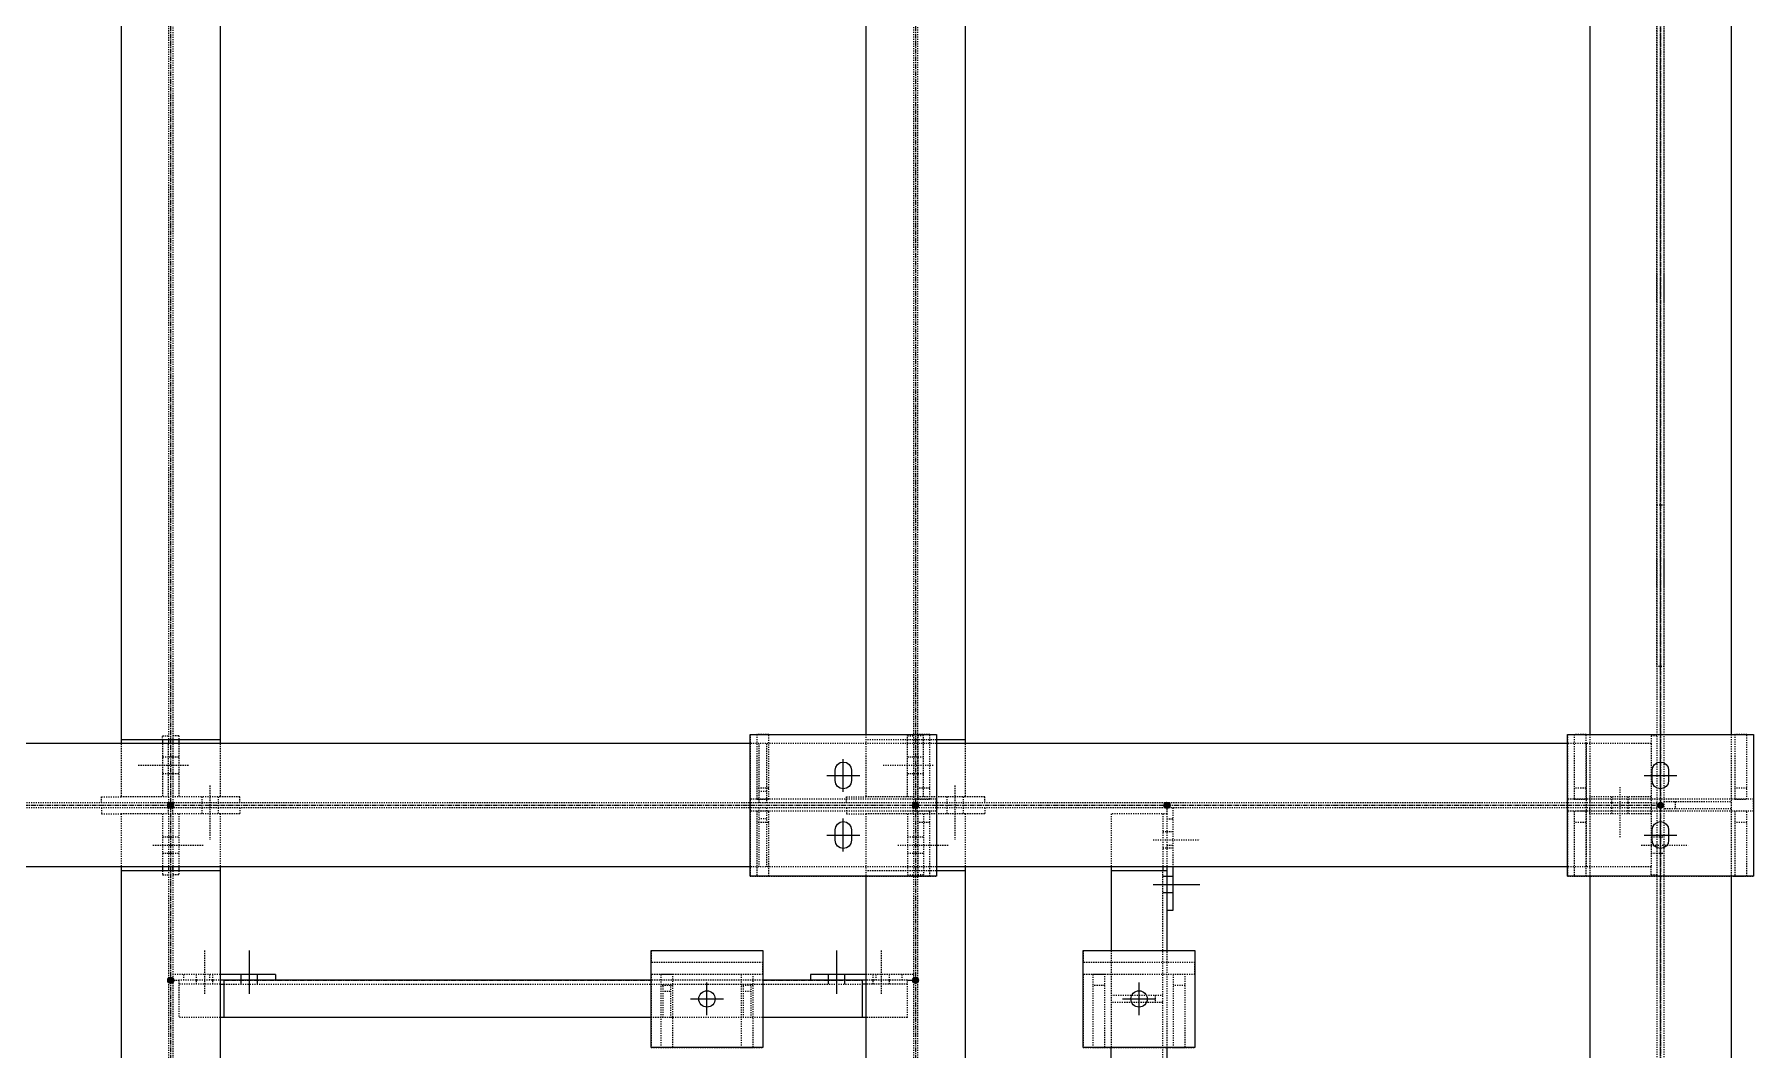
# Model space of a CAD drawing. Header units: millimetres. Extents: x 2102 to 20742, y 12631 to 26594.
# Drawn here: x 17949 to 20257, y 16403 to 17766 of the extents above; entities that cross this region are included whole.
import ezdxf

# ---------------------------------------------------------------- set-up
doc = ezdxf.new("R2010")
doc.units = ezdxf.units.MM
for name, pattern in [('CENTER', [12.7, 7.9375, -1.5875, 1.5875, -1.5875]), ('DXK_LINE_DOT2', [3.9198, 1.9599, -1.9599]), ('DXK_LINE_DOT5', [7.8785, 2.979, -0.9799, 0.9799, -0.9799, 0.9799, -0.9799])]:
    doc.linetypes.add(name, pattern=pattern)
for name, color, linetype in [('1', 7, 'Continuous'), ('2', 7, 'Continuous'), ('4', 7, 'Continuous')]:
    doc.layers.add(name, color=color, linetype=linetype)

# ---------------------------------------------------------------- blocks, each defined once
blk = doc.blocks.new('GridLine-116860372-116904 - 114867')
at = {"layer": '2', "color": 7, "linetype": 'DXK_LINE_DOT5'}
blk.add_line((23950.6, 12454.5), (23950.6, 27661.7), dxfattribs=at)
blk = doc.blocks.new('Part-116860372-115328 - 114867')
at = {"layer": '1', "color": 6, "linetype": 'DXK_LINE_DOT2'}
for p, q in [((21464.1, 15700), (21454.1, 15700)), ((21464.1, 15700), (21464.1, 15693.1)), ((21454.1, 15693.1), (21454.1, 15686.9)), ((21464.1, 15686.9), (21464.1, 15597.5)), ((21454.1, 15597.5), (21454.1, 15587.5)), ((21566.6, 15597.5), (21533.8, 15597.5)), ((21566.6, 15587.5), (21566.6, 15597.5))]:
    blk.add_line(p, q, dxfattribs=at)
at = {"layer": '2', "color": 2, "linetype": 'Continuous'}
blk.add_line((21464.1, 15693.1), (21464.1, 15686.9), dxfattribs=at)
blk = doc.blocks.new('Part-116860372-115332 - 114867')
at = {"layer": '1', "color": 6, "linetype": 'DXK_LINE_DOT2'}
for p, q in [((22714.1, 15700), (22704.1, 15700)), ((22714.1, 15597.5), (22714.1, 15700)), ((22704.1, 15597.5), (22704.1, 15587.5)), ((22816.6, 15597.5), (22783.8, 15597.5)), ((22816.6, 15587.5), (22816.6, 15597.5))]:
    blk.add_line(p, q, dxfattribs=at)
blk = doc.blocks.new('Part-116860372-114997 - 114867')
at = {"layer": '4', "linetype": 'Continuous'}
blk.add_hatch(color=4, dxfattribs=at).paths.add_polyline_path([(23950.6, 15578.3, -1), (23950.6, 15588.3, -1)])
at = {"layer": '1', "color": 6, "linetype": 'DXK_LINE_DOT2'}
for p, q in [((22735.5, 15686.9), (22423, 15686.9)), ((23934.7, 15686.9), (23794.3, 15686.9)), ((23825.6, 15686.9), (23825.6, 15479.8)), ((23934.7, 15686.9), (23934.7, 15479.8)), ((23934.7, 15587.5), (20363.1, 15587.5)), ((23934.7, 15579.1), (20363.1, 15579.1)), ((22735.5, 15479.8), (22423, 15479.8)), ((23934.7, 15479.8), (23794.3, 15479.8))]:
    blk.add_line(p, q, dxfattribs=at)
at = {"layer": '2', "color": 2, "linetype": 'Continuous'}
for p, q in [((22423, 15686.9), (20860.5, 15686.9)), ((23794.3, 15686.9), (22735.5, 15686.9)), ((22423, 15479.8), (20860.5, 15479.8)), ((23794.3, 15479.8), (22735.5, 15479.8))]:
    blk.add_line(p, q, dxfattribs=at)
at = {"layer": '4', "color": 4, "linetype": 'CENTER'}
blk.add_line((20200.6, 15583.3), (23950.6, 15583.3), dxfattribs=at)
at = {"layer": '4', "color": 4, "linetype": 'Continuous'}
blk.add_circle((23950.6, 15583.3), 5, dxfattribs=at)
blk = doc.blocks.new('Part-116860372-114998 - 114867')
at = {"layer": '4', "linetype": 'Continuous'}
for points in [[(21450.6, 15578.3, -1), (21450.6, 15588.3, -1)], [(21450.6, 12565.8, -1), (21450.6, 12575.8, -1)]]:
    blk.add_hatch(color=4, dxfattribs=at).paths.add_polyline_path(points)
at = {"layer": '1', "color": 6, "linetype": 'DXK_LINE_DOT2'}
for p, q in [((21367.3, 15569.1), (21367.3, 15479.8)), ((21533.8, 15569.1), (21367.3, 15569.1)), ((21447, 15569.1), (21447, 13666)), ((21454.1, 15569.1), (21454.1, 15479.8)), ((21533.8, 15569.1), (21533.8, 15479.8)), ((21454.1, 15473.5), (21454.1, 12668.6)), ((21447, 13666), (21447, 12668.6)), ((21367.3, 12662.3), (21367.3, 12584.8)), ((21447, 12584.8), (21447, 12662.3)), ((21454.1, 12662.3), (21454.1, 12584.8)), ((21533.8, 12662.3), (21533.8, 12584.8)), ((21533.8, 12584.8), (21367.3, 12584.8))]:
    blk.add_line(p, q, dxfattribs=at)
at = {"layer": '2', "color": 2, "linetype": 'Continuous'}
for p, q in [((21367.3, 15479.8), (21367.3, 12662.3)), ((21533.8, 15473.5), (21367.3, 15473.5)), ((21447, 15479.8), (21447, 15473.5)), ((21454.1, 15479.8), (21454.1, 15473.5)), ((21533.8, 15479.8), (21533.8, 12662.3)), ((21533.8, 12668.6), (21367.3, 12668.6)), ((21447, 12668.6), (21447, 12662.3)), ((21454.1, 12668.6), (21454.1, 12662.3))]:
    blk.add_line(p, q, dxfattribs=at)
at = {"layer": '4', "color": 4, "linetype": 'CENTER'}
blk.add_line((21450.6, 15583.3), (21450.6, 12570.8), dxfattribs=at)
at = {"layer": '4', "color": 4, "linetype": 'Continuous'}
for centre in [(21450.6, 15583.3), (21450.6, 12570.8)]:
    blk.add_circle(centre, 5, dxfattribs=at)
blk = doc.blocks.new('Part-116860372-114999 - 114867')
at = {"layer": '4', "linetype": 'Continuous'}
for points in [[(22700.6, 15578.3, -1), (22700.6, 15588.3, -1)], [(22700.6, 12565.8, -1), (22700.6, 12575.8, -1)]]:
    blk.add_hatch(color=4, dxfattribs=at).paths.add_polyline_path(points)
at = {"layer": '1', "color": 6, "linetype": 'DXK_LINE_DOT2'}
for p, q in [((22617.3, 15569.1), (22617.3, 15464.6)), ((22783.8, 15569.1), (22617.3, 15569.1)), ((22697, 15569.1), (22697, 12668.6)), ((22704.1, 15569.1), (22704.1, 12668.6)), ((22783.8, 15569.1), (22783.8, 15479.8)), ((22735.6, 15473.5), (22617.3, 15473.5)), ((22617.3, 12662.3), (22617.3, 12584.8)), ((22697, 12584.8), (22697, 12662.3)), ((22704.1, 12662.3), (22704.1, 12584.8)), ((22783.8, 12662.3), (22783.8, 12584.8)), ((22783.8, 12584.8), (22617.3, 12584.8))]:
    blk.add_line(p, q, dxfattribs=at)
at = {"layer": '2', "color": 2, "linetype": 'Continuous'}
for p, q in [((22617.3, 15464.6), (22617.3, 12662.3)), ((22783.8, 15473.5), (22735.6, 15473.5)), ((22783.8, 15479.8), (22783.8, 12662.3)), ((22783.8, 12668.6), (22617.3, 12668.6)), ((22697, 12668.6), (22697, 12662.3)), ((22704.1, 12668.6), (22704.1, 12662.3))]:
    blk.add_line(p, q, dxfattribs=at)
at = {"layer": '4', "color": 4, "linetype": 'CENTER'}
blk.add_line((22700.6, 15583.3), (22700.6, 12570.8), dxfattribs=at)
at = {"layer": '4', "color": 4, "linetype": 'Continuous'}
for centre in [(22700.6, 15583.3), (22700.6, 12570.8)]:
    blk.add_circle(centre, 5, dxfattribs=at)
blk = doc.blocks.new('Part-116860372-115002 - 114867')
at = {"layer": '4', "linetype": 'Continuous'}
for points in [[(22700.6, 18803.3, -1), (22700.6, 18813.3, -1)], [(22700.6, 15578.3, -1), (22700.6, 15588.3, -1)]]:
    blk.add_hatch(color=4, dxfattribs=at).paths.add_polyline_path(points)
at = {"layer": '1', "color": 6, "linetype": 'DXK_LINE_DOT2'}
for p, q in [((22783.8, 18794.1), (22617.3, 18794.1)), ((22617.3, 18794.1), (22617.3, 18689.6)), ((22697, 18794.1), (22697, 15597.5)), ((22704.1, 18794.1), (22704.1, 15597.5)), ((22783.8, 18794.1), (22783.8, 18704.8)), ((22735.6, 18698.5), (22617.3, 18698.5)), ((22617.3, 15702.1), (22617.3, 15597.5)), ((22735.5, 15693.1), (22617.3, 15693.1)), ((22783.8, 15686.9), (22783.8, 15597.5)), ((22783.8, 15597.5), (22617.3, 15597.5))]:
    blk.add_line(p, q, dxfattribs=at)
at = {"layer": '2', "color": 2, "linetype": 'Continuous'}
for p, q in [((22783.8, 18698.5), (22735.6, 18698.5)), ((22783.8, 18704.8), (22783.8, 15686.9)), ((22617.3, 18689.6), (22617.3, 15702.1)), ((22783.8, 15693.1), (22735.5, 15693.1))]:
    blk.add_line(p, q, dxfattribs=at)
at = {"layer": '4', "color": 4, "linetype": 'CENTER'}
blk.add_line((22700.6, 18808.3), (22700.6, 15583.3), dxfattribs=at)
at = {"layer": '4', "color": 4, "linetype": 'Continuous'}
for centre in [(22700.6, 18808.3), (22700.6, 15583.3)]:
    blk.add_circle(centre, 5, dxfattribs=at)
blk = doc.blocks.new('Bolt-116860372-115334 - 114867')
at = {"layer": '1', "color": 1, "linetype": 'DXK_LINE_DOT2'}
for p, q in [((21516.6, 15616.3), (21516.6, 15525.1)), ((21502.9, 15597.5), (21502.9, 15587.5)), ((21502.9, 15587.5), (21502.9, 15579.1)), ((21502.9, 15579.1), (21502.9, 15569.1)), ((21530.4, 15597.5), (21530.4, 15587.5)), ((21530.4, 15587.5), (21530.4, 15579.1)), ((21530.4, 15579.1), (21530.4, 15569.1))]:
    blk.add_line(p, q, dxfattribs=at)
blk = doc.blocks.new('Part-116860372-115003 - 114867')
at = {"layer": '4', "linetype": 'Continuous'}
for points in [[(21450.6, 18803.3, -1), (21450.6, 18813.3, -1)], [(21450.6, 15578.3, -1), (21450.6, 15588.3, -1)]]:
    blk.add_hatch(color=4, dxfattribs=at).paths.add_polyline_path(points)
at = {"layer": '1', "color": 6, "linetype": 'DXK_LINE_DOT2'}
for p, q in [((21533.8, 18794.1), (21367.3, 18794.1)), ((21367.3, 18794.1), (21367.3, 18704.8)), ((21447, 18794.1), (21447, 18704.8)), ((21454.1, 18794.1), (21454.1, 18691.6)), ((21533.8, 18794.1), (21533.8, 18704.8)), ((21447, 18698.5), (21447, 15693.1)), ((21454.1, 18691.6), (21454.1, 15693.1)), ((21367.3, 15686.9), (21367.3, 15597.5)), ((21447, 15597.5), (21447, 15686.9)), ((21454.1, 15686.9), (21454.1, 15597.5)), ((21533.8, 15686.9), (21533.8, 15597.5)), ((21533.8, 15597.5), (21367.3, 15597.5))]:
    blk.add_line(p, q, dxfattribs=at)
at = {"layer": '2', "color": 2, "linetype": 'Continuous'}
for p, q in [((21367.3, 18704.8), (21367.3, 15686.9)), ((21533.8, 18698.5), (21367.3, 18698.5)), ((21447, 18704.8), (21447, 18698.5)), ((21454.1, 18704.8), (21454.1, 18698.5)), ((21533.8, 18704.8), (21533.8, 15686.9)), ((21533.8, 15693.1), (21367.3, 15693.1)), ((21447, 15693.1), (21447, 15686.9)), ((21454.1, 15693.1), (21454.1, 15686.9))]:
    blk.add_line(p, q, dxfattribs=at)
at = {"layer": '4', "color": 4, "linetype": 'CENTER'}
blk.add_line((21450.6, 18808.3), (21450.6, 15583.3), dxfattribs=at)
at = {"layer": '4', "color": 4, "linetype": 'Continuous'}
for centre in [(21450.6, 18808.3), (21450.6, 15583.3)]:
    blk.add_circle(centre, 5, dxfattribs=at)
blk = doc.blocks.new('Part-116860372-115005 - 114867')
at = {"layer": '1', "color": 6, "linetype": 'DXK_LINE_DOT2'}
for p, q in [((23944.7, 20971.6), (23944.7, 12953.3)), ((23956.4, 20971.6), (23956.4, 12953.3)), ((23831.8, 15702.1), (23831.8, 15464.6)), ((24069.3, 15702.1), (24069.3, 15464.6))]:
    blk.add_line(p, q, dxfattribs=at)
at = {"layer": '2', "color": 2, "linetype": 'Continuous'}
for p, q in [((23831.8, 18689.6), (23831.8, 15702.1)), ((24069.3, 18689.6), (24069.3, 15702.1)), ((23831.8, 15464.6), (23831.8, 13583.3)), ((24069.3, 15464.6), (24069.3, 12953.3))]:
    blk.add_line(p, q, dxfattribs=at)
at = {"layer": '4', "color": 4, "linetype": 'CENTER'}
blk.add_line((23950.6, 21320.8), (23950.6, 12570.8), dxfattribs=at)
blk = doc.blocks.new('Part-116860372-115418 - 114867')
at = {"layer": '1', "color": 6, "linetype": 'DXK_LINE_DOT2'}
for p, q in [((23832.2, 15569.1), (23832.2, 15579.1)), ((23934.7, 15579.1), (23944.7, 15579.1)), ((23934.7, 15569.1), (23832.2, 15569.1)), ((23934.7, 15466.6), (23934.7, 15479.8)), ((23944.7, 15466.6), (23934.7, 15466.6))]:
    blk.add_line(p, q, dxfattribs=at)
blk = doc.blocks.new('Bolt-116860372-115305 - 114867')
at = {"layer": '1', "color": 1, "linetype": 'DXK_LINE_DOT2'}
for p, q in [((21437, 15530.4), (21447, 15530.4)), ((21447, 15530.4), (21454.1, 15530.4)), ((21454.1, 15530.4), (21464.1, 15530.4)), ((21420.8, 15516.6), (21505.8, 15516.6)), ((21437, 15502.9), (21447, 15502.9)), ((21447, 15502.9), (21454.1, 15502.9)), ((21454.1, 15502.9), (21464.1, 15502.9))]:
    blk.add_line(p, q, dxfattribs=at)
blk = doc.blocks.new('Part-116860372-115822 - 114867')
at = {"layer": '1', "color": 6, "linetype": 'DXK_LINE_DOT2'}
for p, q in [((21533.8, 15299.6), (21454.1, 15299.6)), ((21472.9, 15289.6), (21472.9, 15299.6)), ((21516.6, 15289.6), (21516.6, 15299.6))]:
    blk.add_line(p, q, dxfattribs=at)
at = {"layer": '2', "color": 2, "linetype": 'Continuous'}
for p, q in [((21626.6, 15299.6), (21533.8, 15299.6)), ((21626.6, 15299.6), (21626.6, 15289.6)), ((21540.1, 15289.6), (21533.8, 15289.6))]:
    blk.add_line(p, q, dxfattribs=at)
blk = doc.blocks.new('Part-116860372-115101 - 114867')
at = {"layer": '4', "linetype": 'Continuous'}
for points in [[(23122.4, 15578.3, -1), (23122.4, 15588.3, -1)], [(23122.4, 13815.8, -1), (23122.4, 13825.8, -1)]]:
    blk.add_hatch(color=4, dxfattribs=at).paths.add_polyline_path(points)
at = {"layer": '1', "color": 6, "linetype": 'DXK_LINE_DOT2'}
for p, q in [((23122.4, 15569.1), (23028.7, 15569.1)), ((23028.7, 15569.1), (23028.7, 15473.5)), ((23115.3, 15569.1), (23115.3, 15479.8)), ((23122.4, 15569.1), (23122.4, 15319.6)), ((23115.3, 13827.1), (23115.3, 15473.5)), ((23028.7, 15339.6), (23028.7, 15177.1)), ((23122.4, 15319.6), (23122.4, 15177.1))]:
    blk.add_line(p, q, dxfattribs=at)
at = {"layer": '2', "color": 2, "linetype": 'Continuous'}
for p, q in [((23028.7, 15479.8), (23028.7, 15339.6)), ((23122.4, 15473.5), (23028.7, 15473.5)), ((23115.3, 15479.8), (23115.3, 15473.5)), ((23122.4, 15473.5), (23122.4, 15339.6)), ((23028.7, 13827.1), (23028.7, 15177.1)), ((23122.4, 15177.1), (23122.4, 13827.1)), ((23122.4, 13827.1), (23028.7, 13827.1))]:
    blk.add_line(p, q, dxfattribs=at)
at = {"layer": '4', "color": 4, "linetype": 'CENTER'}
for p, q in [((23122.4, 15583.3), (23122.4, 15569.1)), ((23122.4, 15177.1), (23122.4, 13820.8))]:
    blk.add_line(p, q, dxfattribs=at)
at = {"layer": '4', "color": 4, "linetype": 'Continuous'}
for centre in [(23122.4, 15583.3), (23122.4, 13820.8)]:
    blk.add_circle(centre, 5, dxfattribs=at)
blk = doc.blocks.new('Part-116860372-115102 - 114867')
at = {"layer": '4', "linetype": 'Continuous'}
for points in [[(21450.6, 15284.6, -1), (21450.6, 15294.6, -1)], [(22700.6, 15284.6, -1), (22700.6, 15294.6, -1)]]:
    blk.add_hatch(color=4, dxfattribs=at).paths.add_polyline_path(points)
at = {"layer": '1', "color": 6, "linetype": 'DXK_LINE_DOT2'}
for p, q in [((21464.1, 15289.6), (21464.1, 15227.1)), ((21540.1, 15289.6), (21464.1, 15289.6)), ((21533.8, 15283.4), (21464.1, 15283.4)), ((21540.1, 15283.4), (22611.1, 15283.4)), ((22444.3, 15289.6), (22256.8, 15289.6)), ((22687, 15289.6), (22611.1, 15289.6)), ((22687, 15283.4), (22617.3, 15283.4)), ((22687, 15227.1), (22687, 15289.6)), ((21533.8, 15227.1), (21464.1, 15227.1)), ((22293.1, 15227.1), (22256.8, 15227.1)), ((22687, 15227.1), (22293.1, 15227.1))]:
    blk.add_line(p, q, dxfattribs=at)
at = {"layer": '2', "color": 2, "linetype": 'Continuous'}
for p, q in [((21533.8, 15283.4), (21540.1, 15283.4)), ((22256.8, 15289.6), (21540.1, 15289.6)), ((21540.1, 15289.6), (21540.1, 15227.1)), ((22611.1, 15289.6), (22444.3, 15289.6)), ((22611.1, 15289.6), (22611.1, 15227.1)), ((22617.3, 15283.4), (22611.1, 15283.4)), ((22256.8, 15227.1), (21533.8, 15227.1)), ((22617.3, 15227.1), (22444.3, 15227.1))]:
    blk.add_line(p, q, dxfattribs=at)
at = {"layer": '4', "color": 4, "linetype": 'CENTER'}
for p, q in [((21450.6, 15289.6), (21464.1, 15289.6)), ((21540.1, 15289.6), (22256.8, 15289.6)), ((22444.3, 15289.6), (22611.1, 15289.6)), ((22687, 15289.6), (22700.6, 15289.6))]:
    blk.add_line(p, q, dxfattribs=at)
at = {"layer": '4', "color": 4, "linetype": 'Continuous'}
for centre in [(21450.6, 15289.6), (22700.6, 15289.6)]:
    blk.add_circle(centre, 5, dxfattribs=at)
blk = doc.blocks.new('Bolt-116860372-115420 - 114867')
at = {"layer": '1', "color": 1, "linetype": 'DXK_LINE_DOT2'}
for p, q in [((23882.2, 15613.8), (23882.2, 15528.8)), ((23868.4, 15597.5), (23868.4, 15587.5)), ((23868.4, 15587.5), (23868.4, 15579.1)), ((23868.4, 15579.1), (23868.4, 15569.1)), ((23895.9, 15597.5), (23895.9, 15587.5)), ((23895.9, 15587.5), (23895.9, 15579.1)), ((23895.9, 15579.1), (23895.9, 15569.1))]:
    blk.add_line(p, q, dxfattribs=at)
blk = doc.blocks.new('Bolt-116860372-115313 - 114867')
at = {"layer": '1', "color": 1, "linetype": 'DXK_LINE_DOT2'}
for p, q in [((22687, 15530.4), (22697, 15530.4)), ((22697, 15530.4), (22704.1, 15530.4)), ((22704.1, 15530.4), (22714.1, 15530.4)), ((22670.8, 15516.6), (22755.8, 15516.6)), ((22687, 15502.9), (22697, 15502.9)), ((22697, 15502.9), (22704.1, 15502.9)), ((22704.1, 15502.9), (22714.1, 15502.9))]:
    blk.add_line(p, q, dxfattribs=at)
blk = doc.blocks.new('Part-116860372-115327 - 114867')
at = {"layer": '1', "color": 6, "linetype": 'DXK_LINE_DOT2'}
for p, q in [((21437, 15693.1), (21437, 15700)), ((21437, 15700), (21447, 15700)), ((21437, 15686.9), (21437, 15597.5)), ((21447, 15693.1), (21447, 15686.9)), ((21334.5, 15587.5), (21334.5, 15597.5)), ((21334.5, 15597.5), (21367.3, 15597.5)), ((21447, 15597.5), (21447, 15587.5))]:
    blk.add_line(p, q, dxfattribs=at)
at = {"layer": '2', "color": 2, "linetype": 'Continuous'}
blk.add_line((21437, 15693.1), (21437, 15686.9), dxfattribs=at)
blk = doc.blocks.new('Part-116860372-150361 - 114867')
at = {"layer": '1', "color": 6, "linetype": 'DXK_LINE_DOT2'}
for p, q in [((23028.7, 15264.6), (23115.3, 15264.6)), ((23102.9, 15264.6), (23102.9, 15252.1)), ((23115.3, 15252.1), (23028.7, 15252.1))]:
    blk.add_line(p, q, dxfattribs=at)
blk = doc.blocks.new('Part-116860372-116657 - 114867')
at = {"layer": '1', "color": 6, "linetype": 'DXK_LINE_DOT2'}
for p, q in [((23805.6, 15702.1), (23805.6, 15593.3)), ((23825.6, 15702.1), (23805.6, 15702.1)), ((23825.6, 15593.3), (23825.6, 15702.1)), ((23825.6, 15612.1), (23805.6, 15612.1)), ((23805.6, 15593.3), (23825.6, 15593.3))]:
    blk.add_line(p, q, dxfattribs=at)
blk = doc.blocks.new('Part-116860372-116647 - 114867')
at = {"layer": '1', "color": 6, "linetype": 'DXK_LINE_DOT2'}
for p, q in [((22735.5, 15593.4), (22423, 15593.3)), ((22423, 15573.3), (22423, 15593.3)), ((22735.5, 15573.4), (22735.5, 15593.4)), ((22735.5, 15573.4), (22423, 15573.3))]:
    blk.add_line(p, q, dxfattribs=at)
blk = doc.blocks.new('Part-116860372-116655 - 114867')
at = {"layer": '1', "color": 6, "linetype": 'DXK_LINE_DOT2'}
for p, q in [((24106.8, 15593.4), (23794.3, 15593.3)), ((23794.3, 15573.3), (23794.3, 15593.3)), ((24106.8, 15573.4), (24106.8, 15593.4)), ((24106.8, 15573.4), (23794.3, 15573.3))]:
    blk.add_line(p, q, dxfattribs=at)
blk = doc.blocks.new('Part-116860372-116649 - 114867')
at = {"layer": '1', "color": 6, "linetype": 'DXK_LINE_DOT2'}
for p, q in [((22434.3, 15702.1), (22434.3, 15593.3)), ((22454.3, 15702.1), (22434.3, 15702.1)), ((22454.3, 15593.3), (22454.3, 15702.1)), ((22454.3, 15612.1), (22434.3, 15612.1)), ((22434.3, 15593.3), (22454.3, 15593.3))]:
    blk.add_line(p, q, dxfattribs=at)
blk = doc.blocks.new('Part-116860372-116727 - 114867')
at = {"layer": '1', "color": 6, "linetype": 'DXK_LINE_DOT2'}
for p, q in [((22256.8, 15299.6), (22256.8, 15319.6)), ((22444.3, 15319.6), (22256.8, 15319.6)), ((22444.3, 15299.6), (22444.3, 15319.6)), ((22444.3, 15299.6), (22256.8, 15299.6))]:
    blk.add_line(p, q, dxfattribs=at)
blk = doc.blocks.new('Part-116860372-116735 - 114867')
at = {"layer": '1', "color": 6, "linetype": 'DXK_LINE_DOT2'}
for p, q in [((22981.8, 15339.6), (22981.8, 15319.6)), ((22981.8, 15339.6), (23169.3, 15339.6)), ((23169.3, 15339.6), (23169.3, 15319.6)), ((22981.8, 15299.6), (22981.8, 15177.1)), ((23169.3, 15299.6), (23169.3, 15177.1)), ((22981.8, 15177.1), (23169.3, 15177.1))]:
    blk.add_line(p, q, dxfattribs=at)
blk = doc.blocks.new('Part-116860372-116729 - 114867')
at = {"layer": '1', "color": 6, "linetype": 'DXK_LINE_DOT2'}
for p, q in [((22256.8, 15339.6), (22256.8, 15319.6)), ((22256.8, 15339.6), (22444.3, 15339.6)), ((22444.3, 15339.6), (22444.3, 15319.6)), ((22256.8, 15299.6), (22256.8, 15177.1)), ((22444.3, 15299.6), (22444.3, 15177.1)), ((22256.8, 15177.1), (22444.3, 15177.1))]:
    blk.add_line(p, q, dxfattribs=at)
blk = doc.blocks.new('Part-116860372-115303 - 114867')
at = {"layer": '1', "color": 6, "linetype": 'DXK_LINE_DOT2'}
for p, q in [((21454.1, 15569.1), (21454.1, 15579.1)), ((21566.6, 15579.1), (21566.6, 15569.1)), ((21464.1, 15569.1), (21464.1, 15479.8)), ((21566.6, 15569.1), (21533.8, 15569.1)), ((21454.1, 15473.5), (21454.1, 15479.8)), ((21464.1, 15466.6), (21454.1, 15466.6)), ((21464.1, 15473.5), (21464.1, 15466.6))]:
    blk.add_line(p, q, dxfattribs=at)
at = {"layer": '2', "color": 2, "linetype": 'Continuous'}
blk.add_line((21464.1, 15479.8), (21464.1, 15473.5), dxfattribs=at)
blk = doc.blocks.new('Part-116860372-115304 - 114867')
at = {"layer": '1', "color": 6, "linetype": 'DXK_LINE_DOT2'}
for p, q in [((21334.5, 15579.1), (21334.5, 15569.1)), ((21447, 15569.1), (21447, 15579.1)), ((21334.5, 15569.1), (21367.3, 15569.1)), ((21437, 15569.1), (21437, 15479.8)), ((21437, 15473.5), (21437, 15466.6)), ((21437, 15466.6), (21447, 15466.6))]:
    blk.add_line(p, q, dxfattribs=at)
at = {"layer": '2', "color": 2, "linetype": 'Continuous'}
blk.add_line((21437, 15479.8), (21437, 15473.5), dxfattribs=at)
blk = doc.blocks.new('Part-116860372-115311 - 114867')
at = {"layer": '1', "color": 6, "linetype": 'DXK_LINE_DOT2'}
for p, q in [((22704.1, 15569.1), (22704.1, 15579.1)), ((22816.6, 15579.1), (22816.6, 15569.1)), ((22714.1, 15569.1), (22714.1, 15466.6)), ((22816.6, 15569.1), (22783.8, 15569.1)), ((22714.1, 15466.6), (22704.1, 15466.6))]:
    blk.add_line(p, q, dxfattribs=at)
blk = doc.blocks.new('Part-116860372-115312 - 114867')
at = {"layer": '1', "color": 6, "linetype": 'DXK_LINE_DOT2'}
for p, q in [((22584.5, 15579.1), (22584.5, 15569.1)), ((22697, 15569.1), (22697, 15579.1)), ((22584.5, 15569.1), (22617.3, 15569.1)), ((22687, 15569.1), (22687, 15466.6)), ((22687, 15466.6), (22697, 15466.6))]:
    blk.add_line(p, q, dxfattribs=at)
blk = doc.blocks.new('Bolt-116860372-115329 - 114867')
at = {"layer": '1', "color": 1, "linetype": 'DXK_LINE_DOT2'}
for p, q in [((21480.4, 15650), (21395.4, 15650)), ((21447, 15663.8), (21437, 15663.8)), ((21447, 15636.3), (21437, 15636.3)), ((21454.1, 15663.8), (21447, 15663.8)), ((21454.1, 15636.3), (21447, 15636.3)), ((21464.1, 15663.8), (21454.1, 15663.8)), ((21464.1, 15636.3), (21454.1, 15636.3))]:
    blk.add_line(p, q, dxfattribs=at)
blk = doc.blocks.new('Part-116860372-115331 - 114867')
at = {"layer": '1', "color": 6, "linetype": 'DXK_LINE_DOT2'}
for p, q in [((22687, 15597.5), (22687, 15700)), ((22687, 15700), (22697, 15700)), ((22584.5, 15587.5), (22584.5, 15597.5)), ((22584.5, 15597.5), (22617.3, 15597.5)), ((22697, 15597.5), (22697, 15587.5))]:
    blk.add_line(p, q, dxfattribs=at)
blk = doc.blocks.new('Bolt-116860372-115333 - 114867')
at = {"layer": '1', "color": 1, "linetype": 'DXK_LINE_DOT2'}
for p, q in [((22730.4, 15650), (22645.4, 15650)), ((22697, 15663.8), (22687, 15663.8)), ((22697, 15636.3), (22687, 15636.3)), ((22704.1, 15663.8), (22697, 15663.8)), ((22704.1, 15636.3), (22697, 15636.3)), ((22714.1, 15663.8), (22704.1, 15663.8)), ((22714.1, 15636.3), (22704.1, 15636.3))]:
    blk.add_line(p, q, dxfattribs=at)
blk = doc.blocks.new('Bolt-116860372-115335 - 114867')
at = {"layer": '1', "color": 1, "linetype": 'DXK_LINE_DOT2'}
for p, q in [((22766.6, 15616.3), (22766.6, 15525.1)), ((22752.9, 15597.5), (22752.9, 15587.5)), ((22752.9, 15587.5), (22752.9, 15579.1)), ((22752.9, 15579.1), (22752.9, 15569.1)), ((22780.4, 15597.5), (22780.4, 15587.5)), ((22780.4, 15587.5), (22780.4, 15579.1)), ((22780.4, 15579.1), (22780.4, 15569.1))]:
    blk.add_line(p, q, dxfattribs=at)
blk = doc.blocks.new('Bolt-116860372-116654 - 114867')
at = {"layer": '2', "color": 1, "linetype": 'Continuous'}
for p, q in [((22565.5, 15642.1), (22566.6, 15647.4)), ((22565.5, 15624.6), (22565.5, 15642.1)), ((22566.6, 15647.4), (22569.6, 15651.8)), ((22569.6, 15651.8), (22574, 15654.8)), ((22574, 15654.8), (22579.3, 15655.9)), ((22579.3, 15605.9), (22579.3, 15660.9)), ((22579.3, 15655.9), (22579.3, 15655.9)), ((22579.3, 15655.9), (22584.5, 15654.8)), ((22584.5, 15654.8), (22589, 15651.8)), ((22589, 15651.8), (22592, 15647.4)), ((22592, 15647.4), (22593, 15642.1)), ((22593, 15642.1), (22593, 15624.6)), ((22551.8, 15633.4), (22606.8, 15633.4)), ((22566.6, 15619.4), (22565.5, 15624.6)), ((22569.6, 15614.9), (22566.6, 15619.4)), ((22574, 15611.9), (22569.6, 15614.9)), ((22579.3, 15610.9), (22574, 15611.9)), ((22584.5, 15611.9), (22579.3, 15610.9)), ((22579.3, 15610.9), (22579.3, 15610.9)), ((22589, 15614.9), (22584.5, 15611.9)), ((22592, 15619.4), (22589, 15614.9)), ((22593, 15624.6), (22592, 15619.4)), ((22566.6, 15547.4), (22569.6, 15551.8)), ((22569.6, 15551.8), (22574, 15554.8)), ((22574, 15554.8), (22579.3, 15555.9)), ((22579.3, 15505.9), (22579.3, 15560.9)), ((22579.3, 15555.9), (22579.3, 15555.9)), ((22579.3, 15555.9), (22584.5, 15554.8)), ((22584.5, 15554.8), (22589, 15551.8)), ((22589, 15551.8), (22592, 15547.4)), ((22551.8, 15533.4), (22606.8, 15533.4)), ((22565.5, 15542.1), (22566.6, 15547.4)), ((22565.5, 15524.6), (22565.5, 15542.1)), ((22566.6, 15519.4), (22565.5, 15524.6)), ((22592, 15547.4), (22593, 15542.1)), ((22593, 15524.6), (22592, 15519.4)), ((22593, 15542.1), (22593, 15524.6)), ((22569.6, 15514.9), (22566.6, 15519.4)), ((22574, 15511.9), (22569.6, 15514.9)), ((22579.3, 15510.9), (22574, 15511.9)), ((22584.5, 15511.9), (22579.3, 15510.9)), ((22579.3, 15510.9), (22579.3, 15510.9)), ((22589, 15514.9), (22584.5, 15511.9)), ((22592, 15519.4), (22589, 15514.9))]:
    blk.add_line(p, q, dxfattribs=at)
blk = doc.blocks.new('Part-116860372-115419 - 114867')
at = {"layer": '1', "color": 6, "linetype": 'DXK_LINE_DOT2'}
for p, q in [((23944.7, 15700), (23934.7, 15700)), ((23934.7, 15700), (23934.7, 15686.9)), ((23934.7, 15597.5), (23832.2, 15597.5)), ((23832.2, 15597.5), (23832.2, 15587.5)), ((23934.7, 15587.5), (23944.7, 15587.5))]:
    blk.add_line(p, q, dxfattribs=at)
blk = doc.blocks.new('Bolt-116860372-115421 - 114867')
at = {"layer": '1', "color": 1, "linetype": 'DXK_LINE_DOT2'}
for p, q in [((23934.7, 15530.4), (23944.7, 15530.4)), ((23944.7, 15530.4), (23956.4, 15530.4)), ((23918.4, 15516.6), (23997.2, 15516.6)), ((23934.7, 15502.9), (23944.7, 15502.9)), ((23944.7, 15502.9), (23956.4, 15502.9))]:
    blk.add_line(p, q, dxfattribs=at)
blk = doc.blocks.new('Part-116860372-116652 - 114867')
at = {"layer": '1', "color": 6, "linetype": 'DXK_LINE_DOT2'}
for p, q in [((22704.3, 15702.1), (22704.3, 15593.4)), ((22724.3, 15702.1), (22704.3, 15702.1)), ((22724.3, 15593.4), (22724.3, 15702.1)), ((22724.3, 15612.1), (22704.3, 15612.1)), ((22704.3, 15593.4), (22724.3, 15593.4))]:
    blk.add_line(p, q, dxfattribs=at)
blk = doc.blocks.new('Part-116860372-115823 - 114867')
at = {"layer": '1', "color": 6, "linetype": 'DXK_LINE_DOT2'}
for p, q in [((22697, 15299.6), (22617.3, 15299.6)), ((22634.5, 15289.6), (22634.5, 15299.6)), ((22678.3, 15289.6), (22678.3, 15299.6)), ((22697, 15299.6), (22697, 15289.6))]:
    blk.add_line(p, q, dxfattribs=at)
at = {"layer": '2', "color": 2, "linetype": 'Continuous'}
for p, q in [((22617.3, 15299.6), (22524.5, 15299.6)), ((22524.5, 15299.6), (22524.5, 15289.6)), ((22617.3, 15289.6), (22611.1, 15289.6))]:
    blk.add_line(p, q, dxfattribs=at)
blk = doc.blocks.new('Part-116860372-116656 - 114867')
at = {"layer": '2', "color": 2, "linetype": 'Continuous'}
for p, q in [((23794.3, 15464.6), (23794.3, 15702.1)), ((23794.3, 15702.1), (24106.8, 15702.1)), ((24106.8, 15702.1), (24106.8, 15464.6)), ((24106.8, 15464.6), (23794.3, 15464.6))]:
    blk.add_line(p, q, dxfattribs=at)
blk = doc.blocks.new('Part-116860372-116660 - 114867')
at = {"layer": '1', "color": 6, "linetype": 'DXK_LINE_DOT2'}
for p, q in [((24075.6, 15702.1), (24075.6, 15593.4)), ((24095.6, 15702.1), (24075.6, 15702.1)), ((24095.6, 15593.4), (24095.6, 15702.1)), ((24095.6, 15612.1), (24075.6, 15612.1)), ((24075.6, 15593.4), (24095.6, 15593.4))]:
    blk.add_line(p, q, dxfattribs=at)
blk = doc.blocks.new('Part-116860372-116648 - 114867')
at = {"layer": '2', "color": 2, "linetype": 'Continuous'}
for p, q in [((22423, 15464.6), (22423, 15702.1)), ((22423, 15702.1), (22735.5, 15702.1)), ((22735.5, 15702.1), (22735.6, 15464.6)), ((22735.6, 15464.6), (22423, 15464.6))]:
    blk.add_line(p, q, dxfattribs=at)
blk = doc.blocks.new('Bolt-116860372-115824 - 114867')
at = {"layer": '1', "color": 1, "linetype": 'DXK_LINE_DOT2'}
for p, q in [((21507.9, 15267.1), (21507.9, 15339.6)), ((21494.1, 15289.6), (21494.1, 15299.6)), ((21521.6, 15289.6), (21521.6, 15299.6)), ((21494.1, 15283.4), (21494.1, 15289.6)), ((21521.6, 15283.4), (21521.6, 15289.6))]:
    blk.add_line(p, q, dxfattribs=at)
at = {"layer": '2', "color": 1, "linetype": 'Continuous'}
for p, q in [((21582.9, 15267.1), (21582.9, 15339.6)), ((21569.1, 15289.6), (21569.1, 15299.6)), ((21596.6, 15289.6), (21596.6, 15299.6)), ((21569.1, 15283.4), (21569.1, 15289.6)), ((21596.6, 15283.4), (21596.6, 15289.6))]:
    blk.add_line(p, q, dxfattribs=at)
blk = doc.blocks.new('Bolt-116860372-115825 - 114867')
at = {"layer": '1', "color": 1, "linetype": 'DXK_LINE_DOT2'}
for p, q in [((22643.3, 15267.1), (22643.3, 15339.6)), ((22629.5, 15289.6), (22629.5, 15299.6)), ((22657, 15289.6), (22657, 15299.6)), ((22629.5, 15283.4), (22629.5, 15289.6)), ((22657, 15283.4), (22657, 15289.6))]:
    blk.add_line(p, q, dxfattribs=at)
at = {"layer": '2', "color": 1, "linetype": 'Continuous'}
for p, q in [((22568.3, 15267.1), (22568.3, 15339.6)), ((22554.5, 15289.6), (22554.5, 15299.6)), ((22582, 15289.6), (22582, 15299.6)), ((22554.5, 15283.4), (22554.5, 15289.6)), ((22582, 15283.4), (22582, 15289.6))]:
    blk.add_line(p, q, dxfattribs=at)
blk = doc.blocks.new('Part-116860372-115837 - 114867')
at = {"layer": '1', "color": 6, "linetype": 'DXK_LINE_DOT2'}
for p, q in [((23132.4, 15579.1), (23132.4, 15479.8)), ((23122.4, 15560.4), (23132.4, 15560.4)), ((23122.4, 15516.6), (23132.4, 15516.6))]:
    blk.add_line(p, q, dxfattribs=at)
at = {"layer": '2', "color": 2, "linetype": 'Continuous'}
for p, q in [((23122.4, 15479.8), (23122.4, 15473.5)), ((23132.4, 15479.8), (23132.4, 15406.7)), ((23132.4, 15406.7), (23122.4, 15406.7))]:
    blk.add_line(p, q, dxfattribs=at)
blk = doc.blocks.new('Bolt-116860372-115838 - 114867')
at = {"layer": '1', "color": 1, "linetype": 'DXK_LINE_DOT2'}
for p, q in [((23099.1, 15525.4), (23177.8, 15525.4)), ((23115.3, 15539.2), (23122.4, 15539.2)), ((23122.4, 15539.2), (23132.4, 15539.2)), ((23115.3, 15511.7), (23122.4, 15511.7)), ((23122.4, 15511.7), (23132.4, 15511.7))]:
    blk.add_line(p, q, dxfattribs=at)
at = {"layer": '2', "color": 1, "linetype": 'Continuous'}
for p, q in [((23115.3, 15464.2), (23122.4, 15464.2)), ((23122.4, 15464.2), (23132.4, 15464.2)), ((23099.1, 15450.4), (23177.8, 15450.4)), ((23115.3, 15436.7), (23122.4, 15436.7)), ((23122.4, 15436.7), (23132.4, 15436.7))]:
    blk.add_line(p, q, dxfattribs=at)
blk = doc.blocks.new('Part-116860372-116692 - 114867')
at = {"layer": '1', "color": 6, "linetype": 'DXK_LINE_DOT2'}
for p, q in [((22438, 15587.5), (22438, 15686.9)), ((22450.5, 15686.9), (22450.5, 15587.5)), ((22450.5, 15606.3), (22438, 15606.3))]:
    blk.add_line(p, q, dxfattribs=at)
blk = doc.blocks.new('Part-116860372-116653 - 114867')
at = {"layer": '1', "color": 6, "linetype": 'DXK_LINE_DOT2'}
for p, q in [((22724.3, 15573.3), (22704.3, 15573.3)), ((22704.3, 15573.3), (22704.3, 15464.6)), ((22724.3, 15554.6), (22704.3, 15554.6)), ((22724.3, 15464.6), (22724.3, 15573.3)), ((22704.3, 15464.6), (22724.3, 15464.6))]:
    blk.add_line(p, q, dxfattribs=at)
blk = doc.blocks.new('Bolt-116860372-116738 - 114867')
at = {"layer": '2', "color": 1, "linetype": 'Continuous'}
for p, q in [((23075.6, 15230.9), (23075.6, 15285.9)), ((23048.1, 15258.4), (23103.1, 15258.4))]:
    blk.add_line(p, q, dxfattribs=at)
blk.add_circle((23075.6, 15258.4), 13.7, dxfattribs=at)
blk = doc.blocks.new('Part-116860372-116736 - 114867')
at = {"layer": '1', "color": 6, "linetype": 'DXK_LINE_DOT2'}
for p, q in [((23018.1, 15299.6), (22998.1, 15299.6)), ((22998.1, 15299.6), (22998.1, 15177.1)), ((23018.1, 15177.1), (23018.1, 15299.6)), ((23018.1, 15280.9), (22998.1, 15280.9)), ((22998.1, 15177.1), (23018.1, 15177.1))]:
    blk.add_line(p, q, dxfattribs=at)
blk = doc.blocks.new('Part-116860372-150359 - 114867')
at = {"layer": '1', "color": 6, "linetype": 'DXK_LINE_DOT2'}
for p, q in [((22411.8, 15227.1), (22411.8, 15283.4)), ((22424.3, 15270.9), (22411.8, 15270.9)), ((22424.3, 15283.4), (22424.3, 15227.1))]:
    blk.add_line(p, q, dxfattribs=at)
blk = doc.blocks.new('Part-116860372-116650 - 114867')
at = {"layer": '1', "color": 6, "linetype": 'DXK_LINE_DOT2'}
for p, q in [((22423, 15702.1), (22423, 15464.6)), ((22423, 15702.1), (22735.5, 15702.1)), ((22735.5, 15702.1), (22735.6, 15464.6)), ((22423, 15464.6), (22735.6, 15464.6))]:
    blk.add_line(p, q, dxfattribs=at)
blk = doc.blocks.new('Part-116860372-116651 - 114867')
at = {"layer": '1', "color": 6, "linetype": 'DXK_LINE_DOT2'}
for p, q in [((22454.3, 15573.3), (22434.3, 15573.3)), ((22434.3, 15573.3), (22434.3, 15464.6)), ((22454.3, 15554.6), (22434.3, 15554.6)), ((22454.3, 15464.6), (22454.3, 15573.3)), ((22434.3, 15464.6), (22454.3, 15464.6))]:
    blk.add_line(p, q, dxfattribs=at)
blk = doc.blocks.new('Part-116860372-116658 - 114867')
at = {"layer": '1', "color": 6, "linetype": 'DXK_LINE_DOT2'}
for p, q in [((23794.3, 15702.1), (23794.3, 15464.6)), ((23794.3, 15702.1), (24106.8, 15702.1)), ((24106.8, 15702.1), (24106.8, 15464.6)), ((23794.3, 15464.6), (24106.8, 15464.6))]:
    blk.add_line(p, q, dxfattribs=at)
blk = doc.blocks.new('Part-116860372-116659 - 114867')
at = {"layer": '1', "color": 6, "linetype": 'DXK_LINE_DOT2'}
for p, q in [((23825.6, 15573.3), (23805.6, 15573.3)), ((23805.6, 15573.3), (23805.6, 15464.6)), ((23825.6, 15554.6), (23805.6, 15554.6)), ((23825.6, 15464.6), (23825.6, 15573.3)), ((23805.6, 15464.6), (23825.6, 15464.6))]:
    blk.add_line(p, q, dxfattribs=at)
blk = doc.blocks.new('Part-116860372-116661 - 114867')
at = {"layer": '1', "color": 6, "linetype": 'DXK_LINE_DOT2'}
for p, q in [((24095.6, 15573.3), (24075.6, 15573.3)), ((24075.6, 15573.3), (24075.6, 15464.6)), ((24095.6, 15554.6), (24075.6, 15554.6)), ((24095.6, 15464.6), (24095.6, 15573.3)), ((24075.6, 15464.6), (24095.6, 15464.6))]:
    blk.add_line(p, q, dxfattribs=at)
blk = doc.blocks.new('Bolt-116860372-116662 - 114867')
at = {"layer": '2', "color": 1, "linetype": 'Continuous'}
for p, q in [((23936.8, 15642.1), (23937.8, 15647.4)), ((23936.8, 15624.6), (23936.8, 15642.1)), ((23937.8, 15647.4), (23940.8, 15651.8)), ((23940.8, 15651.8), (23945.3, 15654.8)), ((23945.3, 15654.8), (23950.5, 15655.9)), ((23950.5, 15605.9), (23950.5, 15660.9)), ((23950.5, 15655.9), (23950.5, 15655.9)), ((23950.5, 15655.9), (23955.8, 15654.8)), ((23955.8, 15654.8), (23960.3, 15651.8)), ((23960.3, 15651.8), (23963.2, 15647.4)), ((23963.2, 15647.4), (23964.3, 15642.1)), ((23964.3, 15642.1), (23964.3, 15624.6)), ((23923, 15633.4), (23978, 15633.4)), ((23937.8, 15619.4), (23936.8, 15624.6)), ((23940.8, 15614.9), (23937.8, 15619.4)), ((23945.3, 15611.9), (23940.8, 15614.9)), ((23950.5, 15610.9), (23945.3, 15611.9)), ((23955.8, 15611.9), (23950.5, 15610.9)), ((23950.5, 15610.9), (23950.5, 15610.9)), ((23960.3, 15614.9), (23955.8, 15611.9)), ((23963.2, 15619.4), (23960.3, 15614.9)), ((23964.3, 15624.6), (23963.2, 15619.4)), ((23937.8, 15547.4), (23940.8, 15551.8)), ((23940.8, 15551.8), (23945.3, 15554.8)), ((23945.3, 15554.8), (23950.5, 15555.9)), ((23950.5, 15505.9), (23950.5, 15560.9)), ((23950.5, 15555.9), (23950.5, 15555.9)), ((23950.5, 15555.9), (23955.8, 15554.8)), ((23955.8, 15554.8), (23960.2, 15551.8)), ((23960.2, 15551.8), (23963.2, 15547.4)), ((23923, 15533.4), (23978, 15533.4)), ((23936.8, 15542.1), (23937.8, 15547.4)), ((23936.8, 15524.6), (23936.8, 15542.1)), ((23937.8, 15519.4), (23936.8, 15524.6)), ((23963.2, 15547.4), (23964.3, 15542.1)), ((23964.3, 15524.6), (23963.2, 15519.4)), ((23964.3, 15542.1), (23964.3, 15524.6)), ((23940.8, 15514.9), (23937.8, 15519.4)), ((23945.3, 15511.9), (23940.8, 15514.9)), ((23950.5, 15510.9), (23945.3, 15511.9)), ((23955.8, 15511.9), (23950.5, 15510.9)), ((23950.5, 15510.9), (23950.5, 15510.9)), ((23960.2, 15514.9), (23955.8, 15511.9)), ((23963.2, 15519.4), (23960.2, 15514.9))]:
    blk.add_line(p, q, dxfattribs=at)
blk = doc.blocks.new('Part-116860372-116693 - 114867')
at = {"layer": '1', "color": 6, "linetype": 'DXK_LINE_DOT2'}
for p, q in [((22438, 15479.8), (22438, 15579.1)), ((22450.5, 15579.1), (22450.5, 15479.8)), ((22450.5, 15560.4), (22438, 15560.4))]:
    blk.add_line(p, q, dxfattribs=at)
blk = doc.blocks.new('Part-116860372-116728 - 114867')
at = {"layer": '2', "color": 2, "linetype": 'Continuous'}
for p, q in [((22256.8, 15177.1), (22256.8, 15339.6)), ((22256.8, 15339.6), (22444.3, 15339.6)), ((22444.3, 15339.6), (22444.3, 15177.1)), ((22444.3, 15177.1), (22256.8, 15177.1))]:
    blk.add_line(p, q, dxfattribs=at)
blk = doc.blocks.new('Part-116860372-116730 - 114867')
at = {"layer": '1', "color": 6, "linetype": 'DXK_LINE_DOT2'}
for p, q in [((22293.1, 15299.6), (22273.1, 15299.6)), ((22273.1, 15299.6), (22273.1, 15177.1)), ((22293.1, 15177.1), (22293.1, 15299.6)), ((22293.1, 15280.9), (22273.1, 15280.9)), ((22273.1, 15177.1), (22293.1, 15177.1))]:
    blk.add_line(p, q, dxfattribs=at)
blk = doc.blocks.new('Part-116860372-116731 - 114867')
at = {"layer": '1', "color": 6, "linetype": 'DXK_LINE_DOT2'}
for p, q in [((22428.1, 15299.6), (22408.1, 15299.6)), ((22408.1, 15299.6), (22408.1, 15177.1)), ((22428.1, 15177.1), (22428.1, 15299.6)), ((22428.1, 15280.9), (22408.1, 15280.9)), ((22408.1, 15177.1), (22428.1, 15177.1))]:
    blk.add_line(p, q, dxfattribs=at)
blk = doc.blocks.new('Bolt-116860372-116732 - 114867')
at = {"layer": '2', "color": 1, "linetype": 'Continuous'}
for p, q in [((22350.6, 15230.9), (22350.6, 15285.9)), ((22323.1, 15258.4), (22378.1, 15258.4))]:
    blk.add_line(p, q, dxfattribs=at)
blk.add_circle((22350.6, 15258.4), 13.7, dxfattribs=at)
blk = doc.blocks.new('Part-116860372-116733 - 114867')
at = {"layer": '1', "color": 6, "linetype": 'DXK_LINE_DOT2'}
for p, q in [((22981.8, 15299.6), (22981.8, 15319.6)), ((23169.3, 15319.6), (22981.8, 15319.6)), ((23169.3, 15299.6), (23169.3, 15319.6)), ((23169.3, 15299.6), (22981.8, 15299.6))]:
    blk.add_line(p, q, dxfattribs=at)
blk = doc.blocks.new('Part-116860372-116734 - 114867')
at = {"layer": '2', "color": 2, "linetype": 'Continuous'}
for p, q in [((22981.8, 15177.1), (22981.8, 15339.6)), ((22981.8, 15339.6), (23169.3, 15339.6)), ((23169.3, 15339.6), (23169.3, 15177.1)), ((23169.3, 15177.1), (22981.8, 15177.1))]:
    blk.add_line(p, q, dxfattribs=at)
blk = doc.blocks.new('Part-116860372-116737 - 114867')
at = {"layer": '1', "color": 6, "linetype": 'DXK_LINE_DOT2'}
for p, q in [((23153.1, 15299.6), (23133.1, 15299.6)), ((23133.1, 15299.6), (23133.1, 15177.1)), ((23153.1, 15177.1), (23153.1, 15299.6)), ((23153.1, 15280.9), (23133.1, 15280.9)), ((23133.1, 15177.1), (23153.1, 15177.1))]:
    blk.add_line(p, q, dxfattribs=at)
blk = doc.blocks.new('Part-116860372-156480 - 114867')
at = {"layer": '1', "color": 6, "linetype": 'DXK_LINE_DOT2'}
for p, q in [((23956.8, 18075.9), (23944.3, 18075.9)), ((23944.3, 15816), (23944.3, 18075.9)), ((23956.8, 15816), (23956.8, 18075.9)), ((23956.8, 17804.8), (23944.3, 17804.8)), ((23944.3, 16087.3), (23956.8, 16087.3)), ((23956.8, 15816), (23944.3, 15816))]:
    blk.add_line(p, q, dxfattribs=at)
blk = doc.blocks.new('Part-116860372-150357 - 114867')
at = {"layer": '1', "color": 6, "linetype": 'DXK_LINE_DOT2'}
for p, q in [((22276.8, 15227.1), (22276.8, 15283.4)), ((22289.3, 15270.9), (22276.8, 15270.9)), ((22289.3, 15283.4), (22289.3, 15227.1))]:
    blk.add_line(p, q, dxfattribs=at)
blk = doc.blocks.new('Part-116860372-150363 - 114867')
at = {"layer": '1', "color": 6, "linetype": 'DXK_LINE_DOT2'}
for p, q in [((23956.4, 15589.6), (24069.3, 15589.6)), ((23975.2, 15589.6), (23975.2, 15577.1)), ((24069.3, 15577.1), (23956.4, 15577.1))]:
    blk.add_line(p, q, dxfattribs=at)

msp = doc.modelspace()

# ---------------------------------------------------------------- block references
at = {"xscale": 0.8, "yscale": 0.8, "zscale": 0.8}
for name in ['GridLine-116860372-116904 - 114867', 'Part-116860372-115005 - 114867', 'Part-116860372-115003 - 114867', 'Part-116860372-115002 - 114867', 'Part-116860372-156480 - 114867', 'Part-116860372-116648 - 114867', 'Part-116860372-116650 - 114867', 'Part-116860372-116649 - 114867', 'Part-116860372-116652 - 114867', 'Part-116860372-116656 - 114867', 'Part-116860372-116658 - 114867', 'Part-116860372-116657 - 114867', 'Part-116860372-116660 - 114867', 'Part-116860372-114997 - 114867', 'Part-116860372-115327 - 114867', 'Part-116860372-115328 - 114867', 'Part-116860372-116692 - 114867', 'Part-116860372-115331 - 114867', 'Part-116860372-115332 - 114867', 'Part-116860372-115419 - 114867', 'Bolt-116860372-115329 - 114867', 'Bolt-116860372-116654 - 114867', 'Bolt-116860372-115333 - 114867', 'Bolt-116860372-116662 - 114867', 'Bolt-116860372-115334 - 114867', 'Bolt-116860372-115335 - 114867', 'Part-116860372-114998 - 114867', 'Part-116860372-116647 - 114867', 'Part-116860372-114999 - 114867', 'Part-116860372-115101 - 114867', 'Part-116860372-116655 - 114867', 'Bolt-116860372-115420 - 114867', 'Part-116860372-150363 - 114867', 'Part-116860372-115304 - 114867', 'Part-116860372-115303 - 114867', 'Part-116860372-116651 - 114867', 'Part-116860372-116693 - 114867', 'Part-116860372-115312 - 114867', 'Part-116860372-115311 - 114867', 'Part-116860372-116653 - 114867', 'Part-116860372-115837 - 114867', 'Part-116860372-116659 - 114867', 'Part-116860372-115418 - 114867', 'Part-116860372-116661 - 114867', 'Bolt-116860372-115305 - 114867', 'Bolt-116860372-115313 - 114867', 'Bolt-116860372-115838 - 114867', 'Bolt-116860372-115421 - 114867', 'Bolt-116860372-115824 - 114867', 'Part-116860372-116729 - 114867', 'Part-116860372-116728 - 114867', 'Bolt-116860372-115825 - 114867', 'Part-116860372-116735 - 114867', 'Part-116860372-116734 - 114867', 'Part-116860372-115822 - 114867', 'Part-116860372-116727 - 114867', 'Part-116860372-116730 - 114867', 'Part-116860372-116731 - 114867', 'Part-116860372-115823 - 114867', 'Part-116860372-116733 - 114867', 'Part-116860372-116736 - 114867', 'Part-116860372-116737 - 114867', 'Part-116860372-115102 - 114867', 'Part-116860372-150357 - 114867', 'Bolt-116860372-116732 - 114867', 'Part-116860372-150359 - 114867', 'Bolt-116860372-116738 - 114867', 'Part-116860372-150361 - 114867']:
    msp.add_blockref(name, (971.5, 4264.2), dxfattribs=at)

doc.saveas('drawing.dxf')
